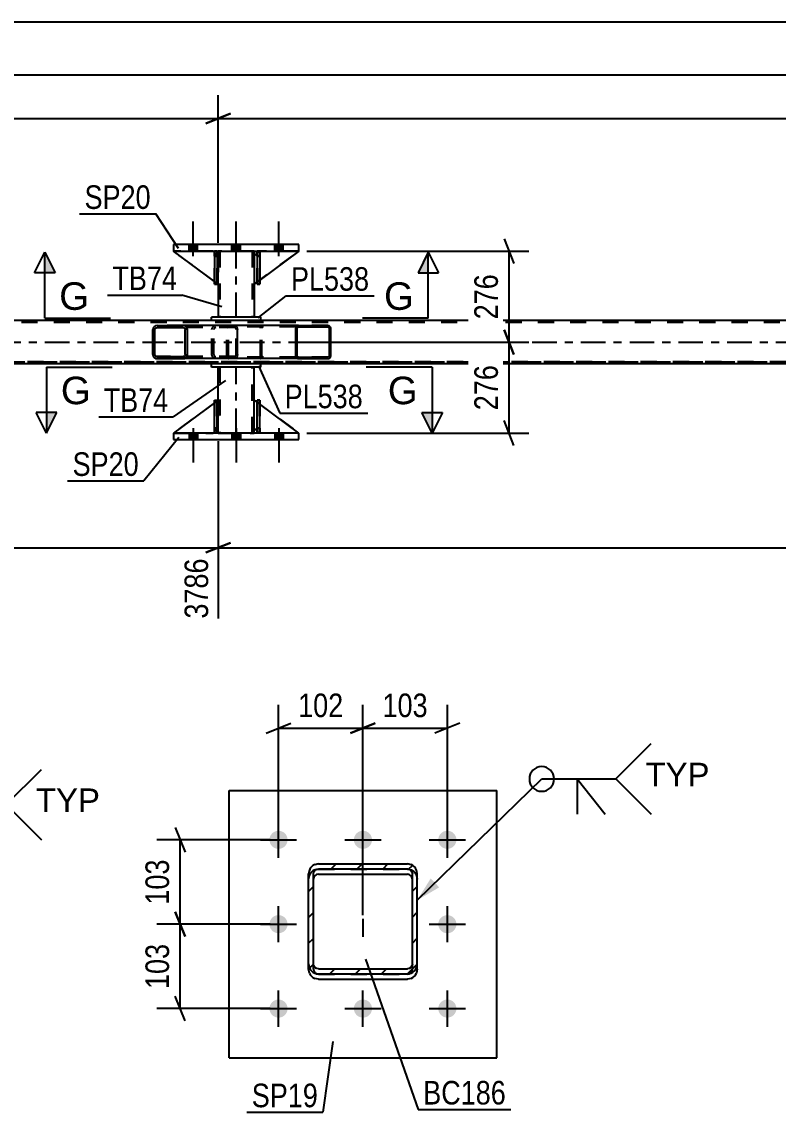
# Model space of a CAD drawing. Header units: millimetres. Extents: x 0 to 841, y 0 to 594.
# Drawn here: x 141.7 to 233.5, y 149 to 281.4 of the extents above; entities that cross this region are included whole.
import ezdxf

# ---------------------------------------------------------------- set-up
doc = ezdxf.new("R2010")
doc.units = ezdxf.units.MM
doc.linetypes.add('DXK_LINE_DOT2', pattern=[3.9198, 1.9599, -1.9599])
doc.linetypes.add('DXK_LINE_DOT3', pattern=[5.9187, 2.979, -0.9799, 0.9799, -0.9799])
doc.styles.add('Arial', font='ARIAL.TTF', dxfattribs={"height": 0.2})
doc.styles.add('Arial Narrow', font='ARIALN.TTF', dxfattribs={"height": 0.2})

# ---------------------------------------------------------------- blocks, each defined once
blk = doc.blocks.new('Bolt-814521776-2791 - 2731')
at = {"linetype": 'Continuous'}
for points in [[(163.03, 231.47), (161.99, 231.47), (161.99, 230.67), (163.03, 230.67)], [(163.03, 231.47), (161.99, 231.47), (161.99, 230.67), (163.03, 230.67)], [(163.03, 231.47), (161.99, 231.47), (161.99, 230.67), (163.03, 230.67)], [(168.23, 231.47), (167.19, 231.47), (167.19, 230.67), (168.23, 230.67)], [(168.23, 231.47), (167.19, 231.47), (167.19, 230.67), (168.23, 230.67)], [(173.43, 231.47), (172.39, 231.47), (172.39, 230.67), (173.43, 230.67)], [(173.43, 231.47), (172.39, 231.47), (172.39, 230.67), (173.43, 230.67)], [(173.43, 231.47), (172.39, 231.47), (172.39, 230.67), (173.43, 230.67)]]:
    blk.add_hatch(color=1, dxfattribs=at).paths.add_polyline_path(points)
at = {"color": 1, "linetype": 'Continuous'}
for p, q in [((162.51, 232.07), (162.51, 227.87)), ((162.51, 232.07), (162.51, 227.87)), ((162.51, 232.07), (162.51, 227.87)), ((167.71, 232.07), (167.71, 227.87)), ((167.71, 232.07), (167.71, 227.87)), ((172.91, 232.07), (172.91, 227.87)), ((172.91, 232.07), (172.91, 227.87)), ((172.91, 232.07), (172.91, 227.87)), ((161.99, 231.47), (161.99, 230.67)), ((161.99, 231.47), (161.99, 230.67)), ((161.99, 231.47), (161.99, 230.67)), ((163.03, 231.47), (163.03, 230.67)), ((163.03, 231.47), (163.03, 230.67)), ((163.03, 231.47), (163.03, 230.67)), ((167.19, 231.47), (167.19, 230.67)), ((167.19, 231.47), (167.19, 230.67)), ((168.23, 231.47), (168.23, 230.67)), ((168.23, 231.47), (168.23, 230.67)), ((172.39, 231.47), (172.39, 230.67)), ((172.39, 231.47), (172.39, 230.67)), ((172.39, 231.47), (172.39, 230.67)), ((173.43, 231.47), (173.43, 230.67)), ((173.43, 231.47), (173.43, 230.67)), ((173.43, 231.47), (173.43, 230.67))]:
    blk.add_line(p, q, dxfattribs=at)
blk = doc.blocks.new('Bolt-814521776-2792 - 2731')
at = {"linetype": 'Continuous'}
for points in [[(161.99, 253.55), (163.03, 253.55), (163.03, 254.35), (161.99, 254.35)], [(161.99, 253.55), (163.03, 253.55), (163.03, 254.35), (161.99, 254.35)], [(161.99, 253.55), (163.03, 253.55), (163.03, 254.35), (161.99, 254.35)], [(167.19, 253.55), (168.23, 253.55), (168.23, 254.35), (167.19, 254.35)], [(167.19, 253.55), (168.23, 253.55), (168.23, 254.35), (167.19, 254.35)], [(172.39, 253.55), (173.43, 253.55), (173.43, 254.35), (172.39, 254.35)], [(172.39, 253.55), (173.43, 253.55), (173.43, 254.35), (172.39, 254.35)], [(172.39, 253.55), (173.43, 253.55), (173.43, 254.35), (172.39, 254.35)]]:
    blk.add_hatch(color=1, dxfattribs=at).paths.add_polyline_path(points)
at = {"color": 1, "linetype": 'Continuous'}
for p, q in [((162.51, 252.95), (162.51, 257.15)), ((162.51, 252.95), (162.51, 257.15)), ((162.51, 252.95), (162.51, 257.15)), ((167.71, 252.95), (167.71, 257.15)), ((167.71, 252.95), (167.71, 257.15)), ((172.91, 252.95), (172.91, 257.15)), ((172.91, 252.95), (172.91, 257.15)), ((172.91, 252.95), (172.91, 257.15)), ((161.99, 253.55), (161.99, 254.35)), ((161.99, 253.55), (161.99, 254.35)), ((161.99, 253.55), (161.99, 254.35)), ((163.03, 253.55), (163.03, 254.35)), ((163.03, 253.55), (163.03, 254.35)), ((163.03, 253.55), (163.03, 254.35)), ((167.19, 253.55), (167.19, 254.35)), ((167.19, 253.55), (167.19, 254.35)), ((168.23, 253.55), (168.23, 254.35)), ((168.23, 253.55), (168.23, 254.35)), ((172.39, 253.55), (172.39, 254.35)), ((172.39, 253.55), (172.39, 254.35)), ((172.39, 253.55), (172.39, 254.35)), ((173.43, 253.55), (173.43, 254.35)), ((173.43, 253.55), (173.43, 254.35)), ((173.43, 253.55), (173.43, 254.35))]:
    blk.add_line(p, q, dxfattribs=at)
blk = doc.blocks.new('Part-814521776-2917 - 2731')
at = {"color": 2, "linetype": 'Continuous'}
for p, q in [((170.59, 253.55), (170.27, 253.55)), ((170.27, 253.55), (170.27, 249.55)), ((170.59, 253.55), (170.59, 253.55)), ((170.59, 253.55), (170.59, 249.55)), ((170.59, 249.55), (170.27, 249.55))]:
    blk.add_line(p, q, dxfattribs=at)
at = {"color": 7, "linetype": 'DXK_LINE_DOT2'}
for p, q in [((170.27, 252.95), (170.27, 253.55)), ((170.59, 252.95), (170.59, 253.55)), ((170.59, 253.55), (170.59, 253.55)), ((170.59, 252.95), (170.27, 252.95)), ((170.27, 252.95), (170.27, 249.55)), ((170.59, 249.55), (170.59, 252.95))]:
    blk.add_line(p, q, dxfattribs=at)
blk = doc.blocks.new('Part-814521776-2918 - 2731')
at = {"color": 7, "linetype": 'DXK_LINE_DOT2'}
for p, q in [((165.51, 249.55), (160.11, 253.55)), ((160.11, 253.55), (164.91, 253.55)), ((164.91, 253.55), (165.51, 252.95)), ((165.51, 252.95), (164.91, 253.55)), ((165.51, 252.95), (165.51, 249.55)), ((165.51, 252.95), (165.51, 252.95)), ((165.51, 252.95), (165.51, 249.55))]:
    blk.add_line(p, q, dxfattribs=at)
blk = doc.blocks.new('Part-814521776-2919 - 2731')
at = {"color": 2, "linetype": 'Continuous'}
for p, q in [((165.07, 249.88), (160.11, 253.55)), ((165.07, 253.39), (164.91, 253.55)), ((165.51, 252.95), (165.39, 253.07)), ((165.51, 252.95), (165.51, 252.95)), ((165.51, 249.55), (165.51, 252.95)), ((165.39, 249.64), (165.51, 249.55)), ((165.51, 249.55), (165.51, 249.55))]:
    blk.add_line(p, q, dxfattribs=at)
at = {"color": 7, "linetype": 'DXK_LINE_DOT2'}
for p, q in [((164.91, 253.55), (160.11, 253.55)), ((164.91, 253.55), (165.51, 252.95)), ((165.39, 253.07), (165.07, 253.39)), ((165.51, 252.95), (165.51, 249.55)), ((165.39, 249.64), (165.07, 249.88))]:
    blk.add_line(p, q, dxfattribs=at)
blk = doc.blocks.new('Part-814521776-2920 - 2731')
at = {"color": 7, "linetype": 'DXK_LINE_DOT2'}
for p, q in [((170.51, 253.55), (169.91, 252.95)), ((169.91, 249.55), (175.31, 253.55)), ((175.31, 253.55), (170.51, 253.55)), ((169.91, 252.95), (169.91, 249.55))]:
    blk.add_line(p, q, dxfattribs=at)
blk = doc.blocks.new('Part-814521776-2924 - 2731')
at = {"linetype": 'Continuous'}
h = blk.add_hatch(dxfattribs=at)
h.set_pattern_fill('', scale=0.7, style=0, pattern_type=0)
h.set_pattern_definition([(45, (179.177, 244.309), (-1.57154, 1.57154), [])])
h.paths.add_polyline_path([(179.2, 244.19), (179.18, 244.31), (179.1, 244.41), (178.99, 244.48), (178.86, 244.51), (175.29, 244.51), (175.16, 244.48), (175.05, 244.41), (174.97, 244.31), (174.95, 244.19), (174.95, 240.83), (174.97, 240.7), (175.05, 240.6), (175.16, 240.53), (175.29, 240.51), (178.86, 240.51), (178.99, 240.53), (179.1, 240.6), (179.18, 240.7), (179.2, 240.83)])
h.paths.add_polyline_path([(179.02, 240.77), (178.98, 240.71), (178.93, 240.68), (178.86, 240.67), (175.29, 240.67), (175.22, 240.68), (175.17, 240.71), (175.13, 240.77), (175.12, 240.83), (175.12, 244.19), (175.13, 244.25), (175.17, 244.3), (175.22, 244.33), (175.29, 244.35), (178.86, 244.35), (178.93, 244.33), (178.98, 244.3), (179.02, 244.25), (179.03, 244.19), (179.03, 240.83)])
at = {"color": 7, "linetype": 'DXK_LINE_DOT2'}
for p, q in [((166.6, 244.19), (166.62, 244.31)), ((166.6, 240.83), (166.6, 244.19)), ((166.78, 244.25), (166.77, 244.19)), ((166.77, 240.83), (166.77, 244.19)), ((166.82, 244.3), (166.78, 244.25)), ((166.81, 244.48), (166.94, 244.51)), ((166.87, 244.33), (166.82, 244.3)), ((166.94, 244.35), (166.87, 244.33)), ((167.59, 244.51), (166.94, 244.51)), ((178.86, 244.35), (166.94, 244.35)), ((170.51, 244.51), (170.64, 244.48)), ((170.58, 244.33), (170.51, 244.35)), ((170.63, 244.3), (170.58, 244.33)), ((170.67, 244.25), (170.63, 244.3)), ((170.68, 244.19), (170.67, 244.25)), ((170.68, 240.83), (170.68, 244.19)), ((170.83, 244.31), (170.85, 244.19)), ((170.85, 240.83), (170.85, 244.19)), ((178.86, 244.51), (175.29, 244.51)), ((166.62, 240.7), (166.6, 240.83)), ((166.77, 240.83), (166.78, 240.77)), ((166.78, 240.77), (166.82, 240.71)), ((166.94, 240.51), (166.81, 240.53)), ((166.82, 240.71), (166.87, 240.68)), ((166.87, 240.68), (166.94, 240.67)), ((178.86, 240.67), (166.94, 240.67)), ((167.59, 240.51), (166.94, 240.51)), ((170.51, 240.67), (170.58, 240.68)), ((170.64, 240.53), (170.51, 240.51)), ((170.58, 240.68), (170.63, 240.71)), ((170.63, 240.71), (170.67, 240.77)), ((170.67, 240.77), (170.68, 240.83)), ((170.85, 240.83), (170.83, 240.7)), ((178.86, 240.51), (175.29, 240.51))]:
    blk.add_line(p, q, dxfattribs=at)
at = {"color": 2, "linetype": 'Continuous'}
for p, q in [((175.29, 244.51), (167.59, 244.51)), ((174.97, 244.31), (174.95, 244.19)), ((174.95, 240.83), (174.95, 244.19)), ((175.12, 244.19), (175.13, 244.25)), ((175.12, 240.83), (175.12, 244.19)), ((175.13, 244.25), (175.17, 244.3)), ((175.29, 244.51), (175.16, 244.48)), ((175.17, 244.3), (175.22, 244.33)), ((175.22, 244.33), (175.29, 244.35)), ((175.29, 244.51), (178.86, 244.51)), ((175.29, 244.35), (178.86, 244.35)), ((178.99, 244.48), (178.86, 244.51)), ((178.86, 244.35), (178.93, 244.33)), ((178.93, 244.33), (178.98, 244.3)), ((178.98, 244.3), (179.02, 244.25)), ((179.02, 244.25), (179.03, 244.19)), ((179.03, 240.83), (179.03, 244.19)), ((179.2, 244.19), (179.18, 244.31)), ((179.2, 240.83), (179.2, 244.19)), ((175.29, 240.51), (167.59, 240.51)), ((174.95, 240.83), (174.97, 240.7)), ((175.13, 240.77), (175.12, 240.83)), ((175.17, 240.71), (175.13, 240.77)), ((175.16, 240.53), (175.29, 240.51)), ((175.22, 240.68), (175.17, 240.71)), ((175.29, 240.67), (175.22, 240.68)), ((175.29, 240.67), (178.86, 240.67)), ((175.29, 240.51), (178.86, 240.51)), ((178.93, 240.68), (178.86, 240.67)), ((178.86, 240.51), (178.99, 240.53)), ((178.98, 240.71), (178.93, 240.68)), ((179.02, 240.77), (178.98, 240.71)), ((179.03, 240.83), (179.02, 240.77)), ((179.18, 240.7), (179.2, 240.83))]:
    blk.add_line(p, q, dxfattribs=at)
at = {"color": 7, "linetype": 'DXK_LINE_DOT2'}
for centre, start, end in [((170.53, 244.17), 24.32, 69.2417), ((166.92, 240.84), 204.32, 249.2417), ((170.53, 240.84), 290.7583, 335.68)]:
    blk.add_arc(centre, 0.331, start, end, dxfattribs=at)
at = {"color": 2, "linetype": 'Continuous'}
for centre, start, end in [((175.27, 244.17), 110.7583, 155.68), ((178.88, 244.17), 24.32, 69.2417), ((175.27, 240.84), 204.32, 249.2417), ((178.88, 240.84), 290.7583, 335.68)]:
    blk.add_arc(centre, 0.331, start, end, dxfattribs=at)
blk = doc.blocks.new('Part-814521776-2860 - 2731')
at = {"color": 2, "linetype": 'Continuous'}
for p, q in [((164.71, 245.15), (73.46, 245.15)), ((334.98, 245.15), (170.71, 245.15)), ((164.71, 239.87), (73.46, 239.87)), ((334.98, 239.87), (170.71, 239.87))]:
    blk.add_line(p, q, dxfattribs=at)
at = {"color": 7, "linetype": 'DXK_LINE_DOT2'}
for p, q in [((170.71, 245.15), (164.71, 245.15)), ((735.49, 244.91), (73.46, 244.91)), ((736.21, 240.11), (73.46, 240.11)), ((73.46, 240.11), (735.49, 240.11)), ((170.71, 239.87), (164.71, 239.87))]:
    blk.add_line(p, q, dxfattribs=at)
at = {"color": 7, "linetype": 'DXK_LINE_DOT3'}
blk.add_line((73.46, 242.51), (735.87, 242.51), dxfattribs=at)
blk = doc.blocks.new('Part-814521776-2926 - 2731')
at = {"linetype": 'Continuous'}
h = blk.add_hatch(dxfattribs=at)
h.set_pattern_fill('', scale=0.7, style=0, pattern_type=0)
h.set_pattern_definition([(45, (161.7533, 244.2103), (-1.57154, 1.57154), [])])
h.paths.add_polyline_path([(161.79, 244.03), (161.75, 244.21), (161.64, 244.37), (161.48, 244.47), (161.29, 244.51), (158.1, 244.51), (157.91, 244.47), (157.75, 244.37), (157.64, 244.21), (157.6, 244.03), (157.6, 240.99), (157.64, 240.8), (157.75, 240.65), (157.91, 240.54), (158.1, 240.51), (161.29, 240.51), (161.48, 240.54), (161.64, 240.65), (161.75, 240.8), (161.79, 240.99)])
h.paths.add_polyline_path([(161.52, 240.89), (161.47, 240.82), (161.38, 240.76), (161.29, 240.75), (158.1, 240.75), (158.01, 240.76), (157.93, 240.82), (157.87, 240.89), (157.85, 240.99), (157.85, 244.03), (157.87, 244.12), (157.93, 244.2), (158.01, 244.25), (158.1, 244.27), (161.29, 244.27), (161.38, 244.25), (161.47, 244.2), (161.52, 244.12), (161.54, 244.03), (161.54, 240.99)])
at = {"color": 2, "linetype": 'Continuous'}
for p, q in [((157.64, 244.21), (157.6, 244.03)), ((157.6, 240.99), (157.6, 244.03)), ((157.85, 244.03), (157.87, 244.12)), ((157.85, 240.99), (157.85, 244.03)), ((157.87, 244.12), (157.93, 244.2)), ((158.1, 244.51), (157.91, 244.47)), ((157.93, 244.2), (158.01, 244.25)), ((158.01, 244.25), (158.1, 244.27)), ((158.1, 244.51), (161.29, 244.51)), ((158.1, 244.27), (161.29, 244.27)), ((167.59, 244.51), (161.29, 244.51)), ((161.48, 244.47), (161.29, 244.51)), ((161.29, 244.27), (161.38, 244.25)), ((161.38, 244.25), (161.47, 244.2)), ((161.47, 244.2), (161.52, 244.12)), ((161.52, 244.12), (161.54, 244.03)), ((161.54, 240.99), (161.54, 244.03)), ((161.79, 244.03), (161.75, 244.21)), ((161.79, 240.99), (161.79, 244.03)), ((167.59, 244.51), (167.69, 244.47)), ((167.69, 244.47), (167.78, 244.37)), ((167.78, 244.37), (167.84, 244.21)), ((167.84, 244.21), (167.86, 244.03)), ((167.86, 240.99), (167.86, 244.03)), ((157.6, 240.99), (157.64, 240.8)), ((157.87, 240.89), (157.85, 240.99)), ((157.93, 240.82), (157.87, 240.89)), ((157.91, 240.54), (158.1, 240.51)), ((158.01, 240.76), (157.93, 240.82)), ((158.1, 240.75), (158.01, 240.76)), ((158.1, 240.75), (161.29, 240.75)), ((158.1, 240.51), (161.29, 240.51)), ((161.38, 240.76), (161.29, 240.75)), ((161.29, 240.51), (161.48, 240.54)), ((167.59, 240.51), (161.29, 240.51)), ((161.47, 240.82), (161.38, 240.76)), ((161.52, 240.89), (161.47, 240.82)), ((161.54, 240.99), (161.52, 240.89)), ((161.75, 240.8), (161.79, 240.99)), ((167.69, 240.54), (167.59, 240.51)), ((167.78, 240.65), (167.69, 240.54)), ((167.84, 240.8), (167.78, 240.65)), ((167.86, 240.99), (167.84, 240.8))]:
    blk.add_line(p, q, dxfattribs=at)
at = {"color": 7, "linetype": 'DXK_LINE_DOT2'}
for p, q in [((161.29, 244.51), (158.1, 244.51)), ((167.59, 244.27), (158.1, 244.27)), ((164.75, 244.03), (164.79, 244.21)), ((164.75, 240.99), (164.75, 244.03)), ((165.02, 244.12), (165, 244.03)), ((165, 240.99), (165, 244.03)), ((165.08, 244.2), (165.02, 244.12)), ((165.06, 244.47), (165.25, 244.51)), ((165.16, 244.25), (165.08, 244.2)), ((165.25, 244.27), (165.16, 244.25)), ((166.6, 244.27), (166.6, 244.51)), ((167.64, 244.25), (167.59, 244.27)), ((167.68, 244.2), (167.64, 244.25)), ((167.71, 244.12), (167.68, 244.2)), ((167.72, 244.03), (167.71, 244.12)), ((167.72, 240.99), (167.72, 244.03)), ((167.59, 240.75), (158.1, 240.75)), ((161.29, 240.51), (158.1, 240.51)), ((164.79, 240.8), (164.75, 240.99)), ((165, 240.99), (165.02, 240.89)), ((165.02, 240.89), (165.08, 240.82)), ((165.25, 240.51), (165.06, 240.54)), ((165.08, 240.82), (165.1, 240.8)), ((165.1, 240.8), (165.16, 240.76)), ((165.16, 240.76), (165.25, 240.75)), ((166.6, 240.51), (166.6, 240.75)), ((167.59, 240.75), (167.64, 240.76)), ((167.64, 240.76), (167.68, 240.82)), ((167.68, 240.82), (167.71, 240.89)), ((167.71, 240.89), (167.72, 240.99))]:
    blk.add_line(p, q, dxfattribs=at)
at = {"color": 2, "linetype": 'Continuous'}
for centre, start, end in [((158.09, 244.01), 111.1941, 156.1506), ((161.3, 244.01), 23.8494, 68.8059), ((158.09, 241), 203.8494, 248.8059), ((161.3, 241), 291.1941, 336.1506)]:
    blk.add_arc(centre, 0.492, start, end, dxfattribs=at)
at = {"color": 7, "linetype": 'DXK_LINE_DOT2'}
for centre, start, end in [((165.24, 244.01), 111.1941, 156.1506), ((165.24, 241), 203.8494, 248.8059)]:
    blk.add_arc(centre, 0.492, start, end, dxfattribs=at)
blk = doc.blocks.new('Part-814521776-2915 - 2731')
at = {"color": 7, "linetype": 'DXK_LINE_DOT2'}
for p, q in [((170.27, 252.95), (170.27, 253.55)), ((170.27, 253.55), (170.27, 253.55)), ((170.27, 253.55), (170.27, 249.55)), ((170.59, 253.55), (170.27, 253.55)), ((170.59, 252.95), (170.59, 253.55)), ((170.59, 249.55), (170.59, 253.55)), ((170.27, 249.55), (170.27, 252.95)), ((170.27, 252.95), (170.59, 252.95)), ((170.59, 252.95), (170.59, 249.55)), ((170.27, 249.55), (170.59, 249.55))]:
    blk.add_line(p, q, dxfattribs=at)
blk = doc.blocks.new('Part-814521776-2916 - 2731')
at = {"color": 2, "linetype": 'Continuous'}
for p, q in [((165.39, 253.55), (165.07, 253.55)), ((165.07, 253.55), (165.07, 249.55)), ((165.39, 253.55), (165.39, 253.55)), ((165.39, 253.55), (165.39, 249.55)), ((165.39, 249.55), (165.07, 249.55))]:
    blk.add_line(p, q, dxfattribs=at)
at = {"color": 7, "linetype": 'DXK_LINE_DOT2'}
for p, q in [((165.07, 252.95), (165.07, 253.55)), ((165.39, 252.95), (165.39, 253.55)), ((165.39, 253.55), (165.39, 253.55)), ((165.39, 252.95), (165.07, 252.95)), ((165.07, 252.95), (165.07, 249.55)), ((165.39, 249.55), (165.39, 252.95))]:
    blk.add_line(p, q, dxfattribs=at)
blk = doc.blocks.new('Part-814521776-2962 - 2731')
at = {"color": 2, "linetype": 'Continuous'}
for p, q in [((170.27, 253.3), (169.91, 252.95)), ((175.31, 253.55), (170.59, 250.05)), ((169.91, 252.95), (169.91, 249.55)), ((170.27, 249.81), (169.91, 249.55))]:
    blk.add_line(p, q, dxfattribs=at)
at = {"color": 7, "linetype": 'DXK_LINE_DOT2'}
for p, q in [((170.51, 253.55), (170.27, 253.3)), ((175.31, 253.55), (170.51, 253.55)), ((170.59, 250.05), (170.27, 249.81))]:
    blk.add_line(p, q, dxfattribs=at)
blk = doc.blocks.new('Part-814521776-2963 - 2731')
at = {"color": 7, "linetype": 'DXK_LINE_DOT2'}
for p, q in [((165.07, 235.47), (165.39, 235.47)), ((165.07, 232.07), (165.07, 235.47)), ((165.07, 235.47), (165.07, 231.47)), ((165.39, 235.47), (165.39, 232.07)), ((165.39, 231.47), (165.39, 235.37)), ((165.39, 232.07), (165.07, 232.07)), ((165.07, 231.47), (165.07, 232.07)), ((165.39, 232.07), (165.39, 231.47)), ((165.39, 231.47), (165.07, 231.47)), ((165.39, 231.47), (165.39, 231.47))]:
    blk.add_line(p, q, dxfattribs=at)
blk = doc.blocks.new('Part-814521776-2964 - 2731')
at = {"color": 7, "linetype": 'DXK_LINE_DOT2'}
for p, q in [((170.59, 235.47), (170.27, 235.47)), ((170.27, 232.07), (170.27, 235.47)), ((170.27, 235.47), (170.27, 231.47)), ((170.59, 235.47), (170.59, 232.07)), ((170.59, 231.47), (170.59, 235.47)), ((170.59, 232.07), (170.27, 232.07)), ((170.27, 231.47), (170.27, 232.07)), ((170.59, 232.07), (170.59, 231.47)), ((170.59, 231.47), (170.27, 231.47)), ((170.59, 231.47), (170.59, 231.47))]:
    blk.add_line(p, q, dxfattribs=at)
blk = doc.blocks.new('Part-814521776-2965 - 2731')
at = {"color": 2, "linetype": 'Continuous'}
for p, q in [((165.07, 231.47), (165.07, 235.47)), ((165.07, 235.47), (165.39, 235.47)), ((165.39, 231.47), (165.39, 235.47)), ((165.07, 231.47), (165.07, 231.47)), ((165.39, 231.47), (165.07, 231.47))]:
    blk.add_line(p, q, dxfattribs=at)
at = {"color": 7, "linetype": 'DXK_LINE_DOT2'}
for p, q in [((165.07, 235.47), (165.07, 232.07)), ((165.39, 232.07), (165.39, 235.47)), ((165.07, 232.07), (165.07, 231.47)), ((165.07, 232.07), (165.39, 232.07)), ((165.39, 231.47), (165.39, 232.07)), ((165.39, 231.47), (165.39, 231.47))]:
    blk.add_line(p, q, dxfattribs=at)
blk = doc.blocks.new('Part-814521776-2966 - 2731')
at = {"color": 2, "linetype": 'Continuous'}
for p, q in [((170.27, 231.47), (170.27, 235.47)), ((170.27, 235.47), (170.59, 235.47)), ((170.59, 231.47), (170.59, 235.47)), ((170.27, 231.47), (170.27, 231.47)), ((170.59, 231.47), (170.27, 231.47))]:
    blk.add_line(p, q, dxfattribs=at)
at = {"color": 7, "linetype": 'DXK_LINE_DOT2'}
for p, q in [((170.27, 235.47), (170.27, 232.07)), ((170.59, 232.07), (170.59, 235.47)), ((170.27, 232.07), (170.27, 231.47)), ((170.27, 232.07), (170.59, 232.07)), ((170.59, 231.47), (170.59, 232.07)), ((170.59, 231.47), (170.59, 231.47))]:
    blk.add_line(p, q, dxfattribs=at)
blk = doc.blocks.new('Part-814521776-2967 - 2731')
at = {"color": 7, "linetype": 'DXK_LINE_DOT2'}
for p, q in [((165.51, 235.47), (160.11, 231.47)), ((165.51, 232.07), (165.51, 235.47)), ((165.51, 235.47), (165.51, 232.07)), ((164.91, 231.47), (165.51, 232.07)), ((165.51, 232.07), (164.91, 231.47)), ((165.51, 232.07), (165.51, 232.07)), ((160.11, 231.47), (164.91, 231.47))]:
    blk.add_line(p, q, dxfattribs=at)
blk = doc.blocks.new('Part-814521776-2974 - 2731')
at = {"color": 2, "linetype": 'Continuous'}
for p, q in [((165.07, 235.14), (160.11, 231.47)), ((165.51, 235.47), (165.39, 235.37)), ((165.51, 232.07), (165.51, 235.47)), ((165.51, 232.07), (165.39, 231.94)), ((165.51, 232.07), (165.51, 232.07)), ((165.07, 231.62), (164.91, 231.47))]:
    blk.add_line(p, q, dxfattribs=at)
at = {"color": 7, "linetype": 'DXK_LINE_DOT2'}
for p, q in [((165.39, 235.37), (165.07, 235.14)), ((165.51, 232.07), (165.51, 235.47)), ((165.51, 232.07), (164.91, 231.47)), ((165.39, 231.94), (165.07, 231.62)), ((160.11, 231.47), (164.91, 231.47))]:
    blk.add_line(p, q, dxfattribs=at)
blk = doc.blocks.new('Part-814521776-2975 - 2731')
at = {"color": 7, "linetype": 'DXK_LINE_DOT2'}
for p, q in [((169.91, 232.07), (169.91, 235.47)), ((169.91, 235.47), (175.31, 231.47)), ((170.51, 231.47), (169.91, 232.07)), ((175.31, 231.47), (170.51, 231.47))]:
    blk.add_line(p, q, dxfattribs=at)
blk = doc.blocks.new('Part-814521776-2976 - 2731')
at = {"color": 2, "linetype": 'Continuous'}
for p, q in [((169.91, 232.07), (169.91, 235.47)), ((170.27, 235.2), (169.91, 235.47)), ((175.31, 231.47), (170.59, 234.97)), ((170.27, 231.71), (169.91, 232.07))]:
    blk.add_line(p, q, dxfattribs=at)
at = {"color": 7, "linetype": 'DXK_LINE_DOT2'}
for p, q in [((170.59, 234.97), (170.27, 235.2)), ((170.51, 231.47), (170.27, 231.71)), ((175.31, 231.47), (170.51, 231.47)), ((175.31, 231.47), (175.31, 231.47)), ((175.31, 231.47), (175.31, 231.47))]:
    blk.add_line(p, q, dxfattribs=at)
blk = doc.blocks.new('Part-814521776-2981 - 2731')
at = {"color": 2, "linetype": 'Continuous'}
for p, q in [((160.11, 231.47), (160.11, 230.67)), ((175.31, 231.47), (160.11, 231.47)), ((160.11, 230.67), (175.31, 230.67)), ((175.31, 230.67), (175.31, 231.47))]:
    blk.add_line(p, q, dxfattribs=at)
blk = doc.blocks.new('Part-814521776-2986 - 2731')
at = {"color": 2, "linetype": 'Continuous'}
for p, q in [((175.31, 254.35), (160.11, 254.35)), ((160.11, 254.35), (160.11, 253.55)), ((175.31, 253.55), (175.31, 254.35)), ((160.11, 253.55), (175.31, 253.55))]:
    blk.add_line(p, q, dxfattribs=at)
blk = doc.blocks.new('Part-814521776-3002 - 2731')
at = {"color": 2, "linetype": 'Continuous'}
for p, q in [((165.51, 235.47), (165.51, 239.47)), ((169.91, 235.47), (169.91, 239.47)), ((165.51, 231.47), (165.51, 232.07)), ((169.91, 231.47), (169.91, 232.07))]:
    blk.add_line(p, q, dxfattribs=at)
at = {"color": 7, "linetype": 'DXK_LINE_DOT2'}
for p, q in [((169.91, 239.47), (165.51, 239.47)), ((165.75, 239.47), (165.75, 231.47)), ((169.67, 231.47), (169.67, 239.47)), ((165.51, 232.07), (165.51, 235.47)), ((169.91, 232.07), (169.91, 235.47)), ((165.51, 231.47), (169.91, 231.47))]:
    blk.add_line(p, q, dxfattribs=at)
at = {"color": 7, "linetype": 'DXK_LINE_DOT3'}
blk.add_line((167.71, 231.47), (167.71, 239.47), dxfattribs=at)
blk = doc.blocks.new('Part-814521776-3007 - 2731')
at = {"color": 2, "linetype": 'Continuous'}
for p, q in [((170.71, 239.87), (164.71, 239.87)), ((164.71, 239.47), (164.71, 239.87)), ((170.71, 239.47), (170.71, 239.87)), ((170.71, 239.47), (164.71, 239.47))]:
    blk.add_line(p, q, dxfattribs=at)
blk = doc.blocks.new('Part-814521776-3012 - 2731')
at = {"color": 2, "linetype": 'Continuous'}
for p, q in [((170.71, 245.55), (164.71, 245.55)), ((164.71, 245.15), (164.71, 245.55)), ((170.71, 245.15), (164.71, 245.15)), ((170.71, 245.15), (170.71, 245.55))]:
    blk.add_line(p, q, dxfattribs=at)
blk = doc.blocks.new('Part-814521776-3017 - 2731')
at = {"color": 2, "linetype": 'Continuous'}
for p, q in [((165.51, 253.55), (165.51, 252.95)), ((169.91, 253.55), (169.91, 252.95)), ((165.51, 249.55), (165.51, 245.55)), ((169.91, 249.55), (169.91, 245.55))]:
    blk.add_line(p, q, dxfattribs=at)
at = {"color": 7, "linetype": 'DXK_LINE_DOT2'}
for p, q in [((169.91, 253.55), (165.51, 253.55)), ((165.75, 253.55), (165.75, 245.55)), ((169.67, 253.55), (169.67, 245.55)), ((165.51, 252.95), (165.51, 249.55)), ((169.91, 252.95), (169.91, 249.55)), ((169.91, 245.55), (165.51, 245.55))]:
    blk.add_line(p, q, dxfattribs=at)
at = {"color": 7, "linetype": 'DXK_LINE_DOT3'}
blk.add_line((167.71, 245.55), (167.71, 253.55), dxfattribs=at)
blk = doc.blocks.new('Part-814521776-3020 - 2731')
at = {"color": 7, "linetype": 'DXK_LINE_DOT2'}
for p, q in [((165.07, 252.95), (165.07, 253.55)), ((165.07, 253.55), (165.07, 253.55)), ((165.07, 253.55), (165.07, 249.55)), ((165.39, 253.55), (165.07, 253.55)), ((165.39, 252.95), (165.39, 253.55)), ((165.39, 249.55), (165.39, 253.55)), ((165.07, 249.55), (165.07, 252.95)), ((165.07, 252.95), (165.39, 252.95)), ((165.39, 252.95), (165.39, 249.55)), ((165.07, 249.55), (165.39, 249.55))]:
    blk.add_line(p, q, dxfattribs=at)
blk = doc.blocks.new('Bolt-814521776-10437 - 10317')
at = {"linetype": 'Continuous'}
for points in [[(172.86, 183.16, -1), (172.86, 180.96, -1)], [(183.11, 183.16, -1), (183.11, 180.96, -1)], [(193.36, 183.16, -1), (193.36, 180.96, -1)], [(172.86, 172.91, -1), (172.86, 170.71, -1)], [(193.36, 172.91, -1), (193.36, 170.71, -1)], [(172.86, 162.66, -1), (172.86, 160.46, -1)], [(183.11, 162.66, -1), (183.11, 160.46, -1)], [(193.36, 162.66, -1), (193.36, 160.46, -1)]]:
    blk.add_hatch(color=1, dxfattribs=at).paths.add_polyline_path(points)
at = {"color": 1, "linetype": 'Continuous'}
for p, q in [((172.86, 179.86), (172.86, 184.26)), ((183.11, 179.86), (183.11, 184.26)), ((193.36, 179.86), (193.36, 184.26)), ((170.66, 182.06), (175.06, 182.06)), ((180.91, 182.06), (185.31, 182.06)), ((191.16, 182.06), (195.56, 182.06)), ((172.86, 169.61), (172.86, 174.01)), ((193.36, 169.61), (193.36, 174.01)), ((170.66, 171.81), (175.06, 171.81)), ((191.16, 171.81), (195.56, 171.81)), ((172.86, 159.36), (172.86, 163.76)), ((183.11, 159.36), (183.11, 163.76)), ((193.36, 159.36), (193.36, 163.76)), ((170.66, 161.56), (175.06, 161.56)), ((180.91, 161.56), (185.31, 161.56)), ((191.16, 161.56), (195.56, 161.56))]:
    blk.add_line(p, q, dxfattribs=at)
blk = doc.blocks.new('Part-814521776-10333 - 10317')
at = {"linetype": 'Continuous'}
h = blk.add_hatch(dxfattribs=at)
h.set_pattern_fill('', scale=0.7, style=0, pattern_type=0)
h.set_pattern_definition([(45, (188.5076, 165.7732), (-1.57154, 1.57154), [])])
h.paths.add_polyline_path([(177.71, 165.77), (188.51, 165.77), (188.97, 165.87), (189.36, 166.13), (189.62, 166.52), (189.71, 166.99), (189.71, 177.92), (189.62, 178.39), (189.36, 178.78), (188.97, 179.04), (188.51, 179.13), (177.71, 179.13), (177.25, 179.04), (176.86, 178.78), (176.6, 178.39), (176.51, 177.92), (176.51, 166.99), (176.6, 166.52), (176.86, 166.13), (177.25, 165.87)])
h.paths.add_polyline_path([(177.15, 166.76), (177.11, 166.99), (177.11, 177.92), (177.15, 178.15), (177.28, 178.35), (177.48, 178.48), (177.71, 178.53), (188.51, 178.53), (188.74, 178.48), (188.93, 178.35), (189.06, 178.15), (189.11, 177.92), (189.11, 166.99), (189.06, 166.76), (188.93, 166.56), (188.74, 166.43), (188.51, 166.38), (177.71, 166.38), (177.48, 166.43), (177.28, 166.56)])
at = {"color": 2, "linetype": 'Continuous'}
for p, q in [((177.71, 179.13), (177.25, 179.04)), ((177.71, 179.13), (188.51, 179.13)), ((188.97, 179.04), (188.51, 179.13)), ((176.6, 178.39), (176.51, 177.92)), ((176.51, 166.99), (176.51, 177.92)), ((177.11, 177.92), (177.15, 178.15)), ((177.11, 166.99), (177.11, 177.92)), ((177.15, 177.51), (177.11, 177.28)), ((177.15, 178.15), (177.28, 178.35)), ((177.28, 177.7), (177.15, 177.51)), ((177.28, 178.35), (177.48, 178.48)), ((177.48, 177.84), (177.28, 177.7)), ((177.48, 178.48), (177.71, 178.53)), ((177.71, 177.88), (177.48, 177.84)), ((177.71, 178.53), (188.51, 178.53)), ((177.71, 177.88), (188.51, 177.88)), ((188.51, 178.53), (188.74, 178.48)), ((188.74, 177.84), (188.51, 177.88)), ((188.74, 178.48), (188.93, 178.35)), ((188.93, 177.7), (188.74, 177.84)), ((188.93, 178.35), (189.06, 178.15)), ((189.06, 177.51), (188.93, 177.7)), ((189.06, 178.15), (189.11, 177.92)), ((189.11, 177.28), (189.06, 177.51)), ((189.11, 166.99), (189.11, 177.92)), ((189.71, 177.92), (189.62, 178.39)), ((189.71, 166.99), (189.71, 177.92)), ((176.51, 166.34), (176.51, 166.99)), ((176.51, 166.99), (176.6, 166.52)), ((177.15, 166.76), (177.11, 166.99)), ((189.11, 166.99), (189.06, 166.76)), ((189.62, 166.52), (189.71, 166.99)), ((189.71, 166.34), (189.71, 166.99)), ((176.6, 165.88), (176.51, 166.34)), ((177.28, 166.56), (177.15, 166.76)), ((177.25, 165.87), (177.71, 165.77)), ((177.48, 166.43), (177.28, 166.56)), ((177.71, 166.38), (177.48, 166.43)), ((177.71, 166.38), (188.51, 166.38)), ((177.71, 165.77), (188.51, 165.77)), ((188.74, 166.43), (188.51, 166.38)), ((188.51, 165.77), (188.97, 165.87)), ((188.93, 166.56), (188.74, 166.43)), ((189.06, 166.76), (188.93, 166.56)), ((189.71, 166.34), (189.62, 165.88)), ((177.71, 165.13), (177.25, 165.22)), ((177.71, 165.13), (188.51, 165.13)), ((188.97, 165.22), (188.51, 165.13))]:
    blk.add_line(p, q, dxfattribs=at)
at = {"color": 7, "linetype": 'DXK_LINE_DOT2'}
for p, q in [((176.51, 166.99), (176.51, 177.92)), ((176.51, 177.28), (176.6, 177.74)), ((177.11, 166.34), (177.11, 177.92)), ((177.25, 178.4), (177.71, 178.49)), ((177.71, 178.49), (188.51, 178.49)), ((188.51, 178.49), (188.97, 178.4)), ((189.11, 166.34), (189.11, 177.92)), ((189.62, 177.74), (189.71, 177.28)), ((189.71, 166.99), (189.71, 177.92)), ((177.11, 166.34), (177.15, 166.11)), ((177.15, 166.11), (177.28, 165.91)), ((177.28, 165.91), (177.48, 165.78)), ((177.48, 165.78), (177.71, 165.74)), ((177.71, 165.74), (188.51, 165.74)), ((188.51, 165.74), (188.74, 165.78)), ((188.74, 165.78), (188.93, 165.91)), ((188.93, 165.91), (189.06, 166.11)), ((189.06, 166.11), (189.11, 166.34))]:
    blk.add_line(p, q, dxfattribs=at)
at = {"color": 7, "linetype": 'DXK_LINE_DOT3'}
blk.add_line((183.11, 172.45), (183.11, 170.26), dxfattribs=at)
at = {"color": 2, "linetype": 'Continuous'}
for centre, start, end in [((177.72, 177.93), 112.8504, 157.8474), ((188.5, 177.93), 22.1526, 67.1496), ((177.72, 166.98), 202.1526, 247.1496), ((177.72, 166.33), 202.1526, 247.1496), ((188.5, 166.98), 292.8504, 337.8474), ((188.5, 166.33), 292.8504, 337.8474)]:
    blk.add_arc(centre, 1.21, start, end, dxfattribs=at)
at = {"color": 7, "linetype": 'DXK_LINE_DOT2'}
for centre, start, end in [((177.72, 177.28), 112.8504, 157.8474), ((188.5, 177.28), 22.1526, 67.1496)]:
    blk.add_arc(centre, 1.21, start, end, dxfattribs=at)
blk = doc.blocks.new('Part-814521776-10337 - 10317')
at = {"color": 2, "linetype": 'Continuous'}
for p, q in [((166.86, 155.56), (166.86, 188.06)), ((166.86, 188.06), (199.36, 188.06)), ((199.36, 155.56), (199.36, 188.06)), ((166.86, 155.56), (199.36, 155.56))]:
    blk.add_line(p, q, dxfattribs=at)
blk = doc.blocks.new('StraightDimension-814521776-10578 - 2731')
at = {"color": 7, "linetype": 'Continuous'}
blk.add_line((64.84, 274.98), (736.87, 274.98), dxfattribs=at)
blk = doc.blocks.new('StraightDimension-814521776-3034 - 2731')
at = {"color": 7, "linetype": 'Continuous'}
for p, q in [((200.25, 244.01), (201.45, 241.01)), ((176.31, 242.51), (203.25, 242.51)), ((200.85, 231.47), (200.85, 242.51)), ((201.45, 229.97), (200.25, 232.97)), ((176.31, 231.47), (203.25, 231.47))]:
    blk.add_line(p, q, dxfattribs=at)
at = {"color": 0}
blk.add_wipeout([(200.1, 240.33), (195.9, 240.33), (195.9, 233.64), (200.1, 233.64)], dxfattribs=at)
at = {"color": 3, "style": 'Arial Narrow'}
blk.add_text('276', height=2.863, rotation=90.0002, dxfattribs=at).set_placement((199.5, 234.24))
blk = doc.blocks.new('StraightDimension-814521776-3062 - 2731')
at = {"color": 7, "linetype": 'Continuous'}
for p, q in [((200.25, 255.05), (201.45, 252.05)), ((176.31, 253.55), (203.25, 253.55)), ((200.85, 242.51), (200.85, 253.55)), ((201.45, 241.01), (200.25, 244.01)), ((176.31, 242.51), (203.25, 242.51))]:
    blk.add_line(p, q, dxfattribs=at)
at = {"color": 0}
blk.add_wipeout([(200.1, 251.37), (195.9, 251.37), (195.9, 244.68), (200.1, 244.68)], dxfattribs=at)
at = {"color": 3, "style": 'Arial Narrow'}
blk.add_text('276', height=2.863, rotation=90.0002, dxfattribs=at).set_placement((199.5, 245.28))
blk = doc.blocks.new('StraightDimension-814521776-3143 - 2731')
at = {"color": 7, "linetype": 'Continuous'}
for p, q in [((64.84, 238.87), (64.84, 214.41)), ((165.51, 230.47), (165.51, 208.93)), ((66.34, 218.14), (63.34, 216.94)), ((64.84, 217.54), (165.51, 217.54)), ((164.01, 216.94), (167.01, 218.14))]:
    blk.add_line(p, q, dxfattribs=at)
at = {"color": 0}
blk.add_wipeout([(119.43, 218.29), (119.43, 222.49), (110.92, 222.49), (110.92, 218.29)], dxfattribs=at)
at = {"color": 3, "style": 'Arial Narrow'}
blk.add_text('3786', height=2.863, dxfattribs=at).set_placement((111.52, 218.89))
at = {"color": 0, "linetype": 'Continuous'}
for points in [[(64.24, 216.84), (60.04, 216.84), (60.04, 213.81), (64.24, 213.81)], [(164.91, 216.84), (160.71, 216.84), (160.71, 208.33), (164.91, 208.33)]]:
    blk.add_wipeout(points, dxfattribs=at)
at = {"color": 3, "linetype": 'Continuous', "style": 'Arial Narrow'}
for s, height, p in [('0', 2.86, (63.64, 214.41)), ('3786', 2.863, (164.31, 208.93))]:
    blk.add_text(s, height=height, rotation=90.0002, dxfattribs=at).set_placement(p)
blk = doc.blocks.new('StraightDimension-814521776-3159 - 2731')
at = {"color": 7, "linetype": 'Continuous'}
for p, q in [((165.51, 230.47), (165.51, 208.93)), ((167.01, 218.14), (164.01, 216.94)), ((165.51, 217.54), (335.78, 217.54))]:
    blk.add_line(p, q, dxfattribs=at)
blk = doc.blocks.new('StraightDimension-814521776-3166 - 2731')
at = {"color": 7, "linetype": 'Continuous'}
blk.add_line((64.2, 281.41), (737.51, 281.41), dxfattribs=at)
blk = doc.blocks.new('StraightDimension-814521776-3177 - 2731')
at = {"color": 7, "linetype": 'Continuous'}
for p, q in [((165.51, 254.55), (165.51, 272.52)), ((167.01, 270.27), (164.01, 269.07)), ((165.51, 269.67), (335.78, 269.67))]:
    blk.add_line(p, q, dxfattribs=at)
blk = doc.blocks.new('StraightDimension-814521776-3194 - 2731')
at = {"color": 7, "linetype": 'Continuous'}
for p, q in [((64.84, 246.15), (64.84, 272.52)), ((165.51, 254.55), (165.51, 272.52)), ((66.34, 270.27), (63.34, 269.07)), ((164.01, 269.07), (167.01, 270.27)), ((64.84, 269.67), (165.51, 269.67))]:
    blk.add_line(p, q, dxfattribs=at)
at = {"color": 0}
blk.add_wipeout([(119.43, 270.42), (119.43, 274.62), (110.92, 274.62), (110.92, 270.42)], dxfattribs=at)
at = {"color": 3, "style": 'Arial Narrow'}
blk.add_text('3786', height=2.863, dxfattribs=at).set_placement((111.52, 271.02))
blk = doc.blocks.new('StraightDimension-814521776-10711 - 10317')
at = {"color": 7, "linetype": 'Continuous'}
for p, q in [((160.31, 183.56), (161.51, 180.56)), ((171.86, 182.06), (158.06, 182.06)), ((160.91, 171.81), (160.91, 182.06)), ((161.51, 170.31), (160.31, 173.31)), ((171.86, 171.81), (158.06, 171.81))]:
    blk.add_line(p, q, dxfattribs=at)
at = {"color": 0}
blk.add_wipeout([(160.16, 180.28), (155.96, 180.28), (155.96, 173.59), (160.16, 173.59)], dxfattribs=at)
at = {"color": 3, "style": 'Arial Narrow'}
blk.add_text('103', height=2.863, rotation=90.0002, dxfattribs=at).set_placement((159.56, 174.19))
blk = doc.blocks.new('StraightDimension-814521776-10635 - 10317')
at = {"color": 7, "linetype": 'Continuous'}
for p, q in [((183.11, 172.92), (183.11, 198.46)), ((193.36, 183.06), (193.36, 198.46)), ((181.61, 195.01), (184.61, 196.21)), ((194.86, 196.21), (191.86, 195.01)), ((183.11, 195.61), (193.36, 195.61))]:
    blk.add_line(p, q, dxfattribs=at)
at = {"color": 0}
blk.add_wipeout([(191.57, 196.36), (191.57, 200.56), (184.89, 200.56), (184.89, 196.36)], dxfattribs=at)
at = {"color": 3, "style": 'Arial Narrow'}
blk.add_text('103', height=2.863, dxfattribs=at).set_placement((185.49, 196.96))
blk = doc.blocks.new('StraightDimension-814521776-10636 - 10317')
at = {"color": 7, "linetype": 'Continuous'}
for p, q in [((172.86, 183.06), (172.86, 198.46)), ((183.11, 172.92), (183.11, 198.46)), ((171.36, 195.01), (174.36, 196.21)), ((184.61, 196.21), (181.61, 195.01)), ((172.86, 195.61), (183.11, 195.61))]:
    blk.add_line(p, q, dxfattribs=at)
at = {"color": 0}
blk.add_wipeout([(181.32, 196.36), (181.32, 200.56), (174.64, 200.56), (174.64, 196.36)], dxfattribs=at)
at = {"color": 3, "style": 'Arial Narrow'}
blk.add_text('102', height=2.863, dxfattribs=at).set_placement((175.24, 196.96))
blk = doc.blocks.new('StraightDimension-814521776-10712 - 10317')
at = {"color": 7, "linetype": 'Continuous'}
for p, q in [((160.31, 173.31), (161.51, 170.31)), ((171.86, 171.81), (158.06, 171.81)), ((160.91, 161.56), (160.91, 171.81)), ((161.51, 160.06), (160.31, 163.06)), ((171.86, 161.56), (158.06, 161.56))]:
    blk.add_line(p, q, dxfattribs=at)
at = {"color": 0}
blk.add_wipeout([(160.16, 170.03), (155.96, 170.03), (155.96, 163.34), (160.16, 163.34)], dxfattribs=at)
at = {"color": 3, "style": 'Arial Narrow'}
blk.add_text('103', height=2.863, rotation=90.0002, dxfattribs=at).set_placement((159.56, 163.94))
blk = doc.blocks.new('SectionMark-814521776-3220 - 2731')
at = {"linetype": 'Continuous'}
for points in [[(144.67, 233.97), (145.92, 233.97), (144.67, 231.47)], [(190.26, 233.97), (191.51, 233.97), (191.51, 231.47)]]:
    blk.add_hatch(color=6, dxfattribs=at).paths.add_polyline_path(points)
at = {"color": 6, "linetype": 'Continuous'}
for p, q in [((144.67, 239.47), (152.67, 239.47)), ((144.67, 239.47), (144.67, 231.47)), ((191.51, 239.47), (183.51, 239.47)), ((191.51, 239.47), (191.51, 231.47)), ((144.67, 231.47), (143.42, 233.97)), ((145.92, 233.97), (143.42, 233.97)), ((144.67, 231.47), (145.92, 233.97)), ((190.26, 233.97), (192.76, 233.97)), ((191.51, 231.47), (190.26, 233.97)), ((192.76, 233.97), (191.51, 231.47))]:
    blk.add_line(p, q, dxfattribs=at)
at = {"color": 0, "linetype": 'Continuous'}
for points in [[(150.05, 234.97), (150.05, 238.47), (146.42, 238.47), (146.42, 234.97)], [(189.76, 234.97), (189.76, 238.47), (186.13, 238.47), (186.13, 234.97)]]:
    blk.add_wipeout(points, dxfattribs=at)
at = {"color": 3, "linetype": 'Continuous', "style": 'Arial'}
for p in [(146.42, 234.97), (186.13, 234.97)]:
    blk.add_text('G', height=3.34, dxfattribs=at).set_placement(p)
blk = doc.blocks.new('Mark-814521776-2977 - 2731')
at = {"color": 0}
blk.add_wipeout([(155.88, 226.26), (155.88, 229.26), (147.85, 229.26), (147.85, 226.26)], dxfattribs=at)
blk.add_wipeout([(155.88, 226.26), (155.88, 229.26), (147.85, 229.26), (147.85, 226.26)], dxfattribs=at)
at = {"color": 30, "linetype": 'Continuous'}
for p in [(160.75, 230.91), (147.25, 225.66)]:
    blk.add_line(p, (156.48, 225.66), dxfattribs=at)
at = {"color": 3, "style": 'Arial Narrow'}
blk.add_text('SP20', height=2.863, dxfattribs=at).set_placement((147.85, 226.26))
blk = doc.blocks.new('Mark-814521776-2982 - 2731')
at = {"color": 0}
blk.add_wipeout([(157.34, 258.69), (157.34, 261.69), (149.3, 261.69), (149.3, 258.69)], dxfattribs=at)
blk.add_wipeout([(157.34, 258.69), (157.34, 261.69), (149.3, 261.69), (149.3, 258.69)], dxfattribs=at)
at = {"color": 30, "linetype": 'Continuous'}
for p in [(148.7, 258.09), (160.69, 253.88)]:
    blk.add_line(p, (157.94, 258.09), dxfattribs=at)
at = {"color": 3, "style": 'Arial Narrow'}
blk.add_text('SP20', height=2.863, dxfattribs=at).set_placement((149.3, 258.69))
blk = doc.blocks.new('Mark-814521776-2998 - 2731')
at = {"color": 0}
blk.add_wipeout([(159.48, 234.03), (159.48, 237.03), (151.62, 237.03), (151.62, 234.03)], dxfattribs=at)
blk.add_wipeout([(159.48, 234.03), (159.48, 237.03), (151.62, 237.03), (151.62, 234.03)], dxfattribs=at)
at = {"color": 30, "linetype": 'Continuous'}
for p in [(166.41, 237.85), (151.02, 233.43)]:
    blk.add_line(p, (160.08, 233.43), dxfattribs=at)
at = {"color": 3, "style": 'Arial Narrow'}
blk.add_text('TB74', height=2.863, dxfattribs=at).set_placement((151.62, 234.03))
blk = doc.blocks.new('Mark-814521776-3003 - 2731')
at = {"color": 0}
blk.add_wipeout([(183.11, 234.48), (183.11, 237.48), (173.6, 237.48), (173.6, 234.48)], dxfattribs=at)
blk.add_wipeout([(183.11, 234.48), (183.11, 237.48), (173.6, 237.48), (173.6, 234.48)], dxfattribs=at)
at = {"color": 30, "linetype": 'Continuous'}
for p, q in [((170.44, 239.63), (173, 233.88)), ((173, 233.88), (183.71, 233.88))]:
    blk.add_line(p, q, dxfattribs=at)
at = {"color": 3, "style": 'Arial Narrow'}
blk.add_text('PL538', height=2.863, dxfattribs=at).set_placement((173.6, 234.48))
blk = doc.blocks.new('Mark-814521776-3008 - 2731')
at = {"color": 0}
blk.add_wipeout([(183.87, 248.75), (183.87, 251.75), (174.37, 251.75), (174.37, 248.75)], dxfattribs=at)
blk.add_wipeout([(183.87, 248.75), (183.87, 251.75), (174.37, 251.75), (174.37, 248.75)], dxfattribs=at)
at = {"color": 30, "linetype": 'Continuous'}
for p, q in [((170.4, 245.45), (173.77, 248.15)), ((173.77, 248.15), (184.47, 248.15))]:
    blk.add_line(p, q, dxfattribs=at)
at = {"color": 3, "style": 'Arial Narrow'}
blk.add_text('PL538', height=2.863, dxfattribs=at).set_placement((174.37, 248.75))
blk = doc.blocks.new('Mark-814521776-3013 - 2731')
at = {"color": 0}
blk.add_wipeout([(160.53, 248.83), (160.53, 251.83), (152.68, 251.83), (152.68, 248.83)], dxfattribs=at)
blk.add_wipeout([(160.53, 248.83), (160.53, 251.83), (152.68, 251.83), (152.68, 248.83)], dxfattribs=at)
at = {"color": 30, "linetype": 'Continuous'}
for p in [(152.08, 248.23), (165.97, 246.79)]:
    blk.add_line(p, (161.13, 248.23), dxfattribs=at)
at = {"color": 3, "style": 'Arial Narrow'}
blk.add_text('TB74', height=2.863, dxfattribs=at).set_placement((152.68, 248.83))
blk = doc.blocks.new('SectionMark-814521776-3222 - 2731')
at = {"linetype": 'Continuous'}
for points in [[(145.72, 250.93), (144.47, 250.93), (144.47, 253.43)], [(191.05, 250.93), (189.8, 250.93), (191.05, 253.43)]]:
    blk.add_hatch(color=6, dxfattribs=at).paths.add_polyline_path(points)
at = {"color": 6, "linetype": 'Continuous'}
for p, q in [((143.22, 250.93), (144.47, 253.43)), ((144.47, 245.43), (144.47, 253.43)), ((144.47, 253.43), (145.72, 250.93)), ((191.05, 253.43), (189.8, 250.93)), ((191.05, 245.43), (191.05, 253.43)), ((191.05, 253.43), (192.3, 250.93)), ((145.72, 250.93), (143.22, 250.93)), ((189.8, 250.93), (192.3, 250.93)), ((144.47, 245.43), (152.47, 245.43)), ((191.05, 245.43), (183.05, 245.43))]:
    blk.add_line(p, q, dxfattribs=at)
at = {"color": 0, "linetype": 'Continuous'}
for points in [[(149.85, 246.43), (149.85, 249.93), (146.22, 249.93), (146.22, 246.43)], [(189.3, 246.43), (189.3, 249.93), (185.67, 249.93), (185.67, 246.43)]]:
    blk.add_wipeout(points, dxfattribs=at)
at = {"color": 3, "linetype": 'Continuous', "style": 'Arial'}
for p in [(146.22, 246.43), (185.67, 246.43)]:
    blk.add_text('G', height=3.34, dxfattribs=at).set_placement(p)
blk = doc.blocks.new('WeldMark-814521776-6736 - 6501')
at = {"linetype": 'Continuous'}
blk.add_hatch(color=30, dxfattribs=at).paths.add_polyline_path([(119.72, 175.03), (117.01, 173.54), (118.7, 176.13)])
at = {"color": 30, "linetype": 'Continuous'}
for p, q in [((117.01, 173.54), (130.79, 186.33)), ((130.79, 186.33), (139.79, 186.33))]:
    blk.add_line(p, q, dxfattribs=at)
at = {"color": 3, "linetype": 'Continuous'}
for q in [(138.5, 182.04), (135.08, 182.04)]:
    blk.add_line((135.08, 186.33), q, dxfattribs=at)
for start, end in [(90, 270), (270, 90)]:
    blk.add_arc((130.79, 186.33), 1.5, start, end, dxfattribs=at)
at = {"color": 0, "linetype": 'Continuous'}
blk.add_wipeout([(151.16, 185.43), (151.16, 188.43), (143.39, 188.43), (143.39, 185.43)], dxfattribs=at)
blk.add_wipeout([(151.16, 185.43), (151.16, 188.43), (143.39, 188.43), (143.39, 185.43)], dxfattribs=at)
at = {"color": 3, "linetype": 'Continuous'}
for q in [(144.08, 190.61), (144.08, 182.04)]:
    blk.add_line((139.79, 186.33), q, dxfattribs=at)
at = {"color": 3, "linetype": 'Continuous', "style": 'Arial'}
blk.add_text('TYP', height=2.865, dxfattribs=at).set_placement((143.39, 185.43))
blk = doc.blocks.new('Mark-814521776-10718 - 10317')
at = {"color": 0}
blk.add_wipeout([(177.65, 149.58), (177.65, 152.58), (169.61, 152.58), (169.61, 149.58)], dxfattribs=at)
blk.add_wipeout([(177.65, 149.58), (177.65, 152.58), (169.61, 152.58), (169.61, 149.58)], dxfattribs=at)
at = {"color": 30, "linetype": 'Continuous'}
for p in [(179.46, 157.57), (169.01, 148.98)]:
    blk.add_line(p, (178.25, 148.98), dxfattribs=at)
at = {"color": 3, "style": 'Arial Narrow'}
blk.add_text('SP19', height=2.863, dxfattribs=at).set_placement((169.61, 149.58))
blk = doc.blocks.new('Mark-814521776-10715 - 10317')
at = {"color": 0}
blk.add_wipeout([(200.48, 149.91), (200.48, 152.91), (190.43, 152.91), (190.43, 149.91)], dxfattribs=at)
blk.add_wipeout([(200.48, 149.91), (200.48, 152.91), (190.43, 152.91), (190.43, 149.91)], dxfattribs=at)
at = {"color": 30, "linetype": 'Continuous'}
for p, q in [((183.44, 167.56), (189.83, 149.31)), ((189.83, 149.31), (201.08, 149.31))]:
    blk.add_line(p, q, dxfattribs=at)
at = {"color": 3, "style": 'Arial Narrow'}
blk.add_text('BC186', height=2.863, dxfattribs=at).set_placement((190.43, 149.91))
blk = doc.blocks.new('WeldMark-814521776-10740 - 10317')
at = {"linetype": 'Continuous'}
blk.add_hatch(color=30, dxfattribs=at).paths.add_polyline_path([(192.38, 176.29), (189.71, 174.73), (191.33, 177.36)])
at = {"color": 30, "linetype": 'Continuous'}
for p, q in [((189.71, 174.73), (204.82, 189.45)), ((204.82, 189.45), (213.82, 189.45))]:
    blk.add_line(p, q, dxfattribs=at)
at = {"color": 3, "linetype": 'Continuous'}
for q in [(212.54, 185.17), (209.11, 185.17)]:
    blk.add_line((209.11, 189.45), q, dxfattribs=at)
for start, end in [(90, 270), (270, 90)]:
    blk.add_arc((204.82, 189.45), 1.5, start, end, dxfattribs=at)
at = {"color": 0, "linetype": 'Continuous'}
blk.add_wipeout([(225.2, 188.55), (225.2, 191.55), (217.42, 191.55), (217.42, 188.55)], dxfattribs=at)
blk.add_wipeout([(225.2, 188.55), (225.2, 191.55), (217.42, 191.55), (217.42, 188.55)], dxfattribs=at)
at = {"color": 3, "linetype": 'Continuous'}
for q in [(218.11, 193.74), (218.11, 185.17)]:
    blk.add_line((213.82, 189.45), q, dxfattribs=at)
at = {"color": 3, "linetype": 'Continuous', "style": 'Arial'}
blk.add_text('TYP', height=2.865, dxfattribs=at).set_placement((217.42, 188.55))

msp = doc.modelspace()

# ---------------------------------------------------------------- block references
for name in ['Bolt-814521776-2792 - 2731', 'Part-814521776-2986 - 2731', 'Part-814521776-2918 - 2731', 'Part-814521776-2919 - 2731', 'Part-814521776-2916 - 2731', 'Part-814521776-3020 - 2731', 'Part-814521776-3017 - 2731', 'Part-814521776-2920 - 2731', 'Part-814521776-2962 - 2731', 'Part-814521776-2917 - 2731', 'Part-814521776-2915 - 2731', 'Part-814521776-2860 - 2731', 'Part-814521776-3012 - 2731', 'Part-814521776-2926 - 2731', 'Part-814521776-2924 - 2731', 'Part-814521776-3007 - 2731', 'Part-814521776-3002 - 2731', 'Part-814521776-2967 - 2731', 'Part-814521776-2974 - 2731', 'Part-814521776-2963 - 2731', 'Part-814521776-2965 - 2731', 'Part-814521776-2975 - 2731', 'Part-814521776-2976 - 2731', 'Part-814521776-2964 - 2731', 'Part-814521776-2966 - 2731', 'Bolt-814521776-2791 - 2731', 'Part-814521776-2981 - 2731', 'WeldMark-814521776-6736 - 6501', 'Part-814521776-10337 - 10317', 'Bolt-814521776-10437 - 10317', 'Part-814521776-10333 - 10317']:
    msp.add_blockref(name, (0, 0))

# ---------------------------------------------------------------- next in the draw order: block references
for name in ['StraightDimension-814521776-10578 - 2731', 'StraightDimension-814521776-3034 - 2731', 'StraightDimension-814521776-3143 - 2731', 'StraightDimension-814521776-10635 - 10317', 'StraightDimension-814521776-10711 - 10317', 'Mark-814521776-10715 - 10317', 'Mark-814521776-10718 - 10317']:
    msp.add_blockref(name, (0, 0))

# ---------------------------------------------------------------- next in the draw order: block references
for name in ['StraightDimension-814521776-3062 - 2731', 'SectionMark-814521776-3220 - 2731', 'StraightDimension-814521776-3159 - 2731', 'StraightDimension-814521776-10636 - 10317', 'WeldMark-814521776-10740 - 10317']:
    msp.add_blockref(name, (0, 0))

# ---------------------------------------------------------------- next in the draw order: block references
for name in ['StraightDimension-814521776-3166 - 2731', 'Mark-814521776-3003 - 2731', 'Mark-814521776-2998 - 2731', 'Mark-814521776-2977 - 2731', 'StraightDimension-814521776-10712 - 10317']:
    msp.add_blockref(name, (0, 0))

# ---------------------------------------------------------------- next in the draw order: block references
for name in ['StraightDimension-814521776-3177 - 2731', 'Mark-814521776-3008 - 2731']:
    msp.add_blockref(name, (0, 0))

# ---------------------------------------------------------------- next in the draw order: block references
msp.add_blockref('StraightDimension-814521776-3194 - 2731', (0, 0))

# ---------------------------------------------------------------- next in the draw order: block references
for name in ['Mark-814521776-2982 - 2731', 'Mark-814521776-3013 - 2731']:
    msp.add_blockref(name, (0, 0))

# ---------------------------------------------------------------- next in the draw order: block references
msp.add_blockref('SectionMark-814521776-3222 - 2731', (0, 0))

doc.saveas('drawing.dxf')
